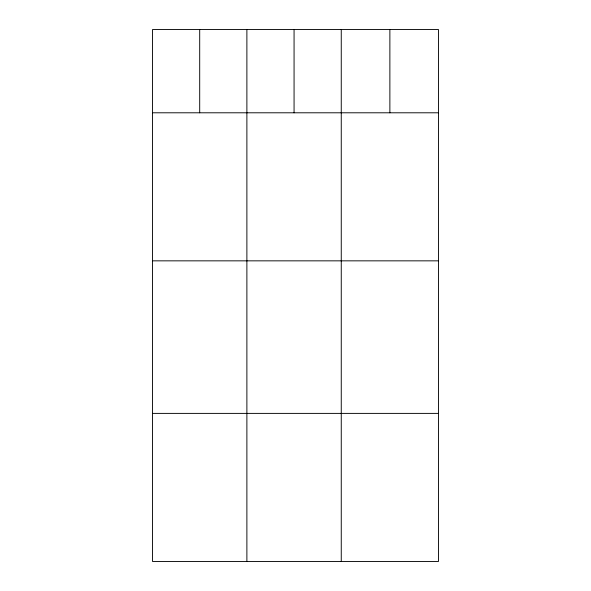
<?xml version="1.0" encoding="UTF-8"?>
<svg xmlns="http://www.w3.org/2000/svg" width="591" height="591" viewBox="0 0 591 591"><rect width="100%" height="100%" fill="white"/><g stroke="black" fill="none" stroke-linecap="round" stroke-linejoin="round"><path stroke-width="0.89" d="M438.492 112.792L438.492 561.45L152.508 561.45L152.508 29.55L438.492 29.55L438.492 112.792L152.508 112.792M152.508 260.845L438.492 260.845M152.508 413.39L438.492 413.39M389.875 29.55L389.875 112.792M341.258 29.55L341.258 561.45M294.067 29.55L294.067 112.792M246.883 29.55L246.883 561.45M199.699 29.55L199.699 112.792"/></g></svg>
